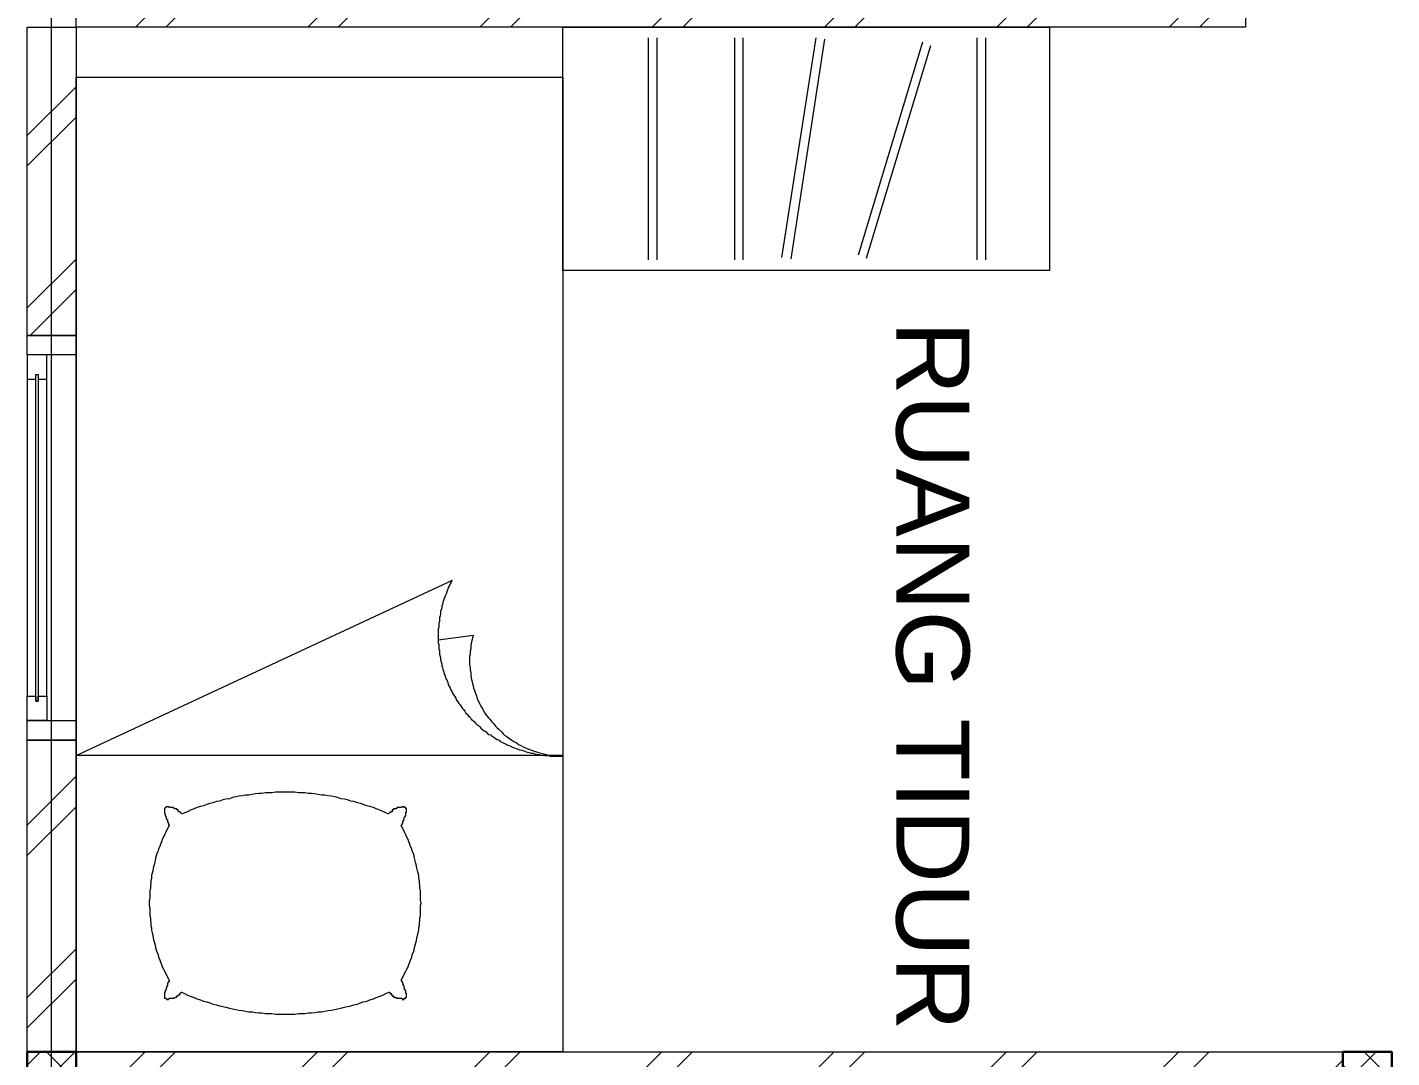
# Model space of a CAD drawing. Header units: millimetres. Extents: x -10 to 1564, y -8 to 383.
# Drawn here: x 62.7 to 68.3, y 4.47 to 8.7 of the extents above; entities that cross this region are included whole.
import ezdxf

# ---------------------------------------------------------------- set-up
doc = ezdxf.new("R2010")
doc.units = ezdxf.units.MM
doc.header["$MEASUREMENT"] = 0
doc.layers.get('0').update_dxf_attribs({"lineweight": 5})
for name, color, linetype, lineweight in [('ars', 11, 'Continuous', 0), ('FUR', 141, 'Continuous', 15), ('KOL', 1, 'Continuous', 30), ('KOLOM', 4, 'Continuous', 9), ('KUSEN', 6, 'Continuous', 15), ('not', 7, 'Continuous', 20), ('tem', 5, 'Continuous', 20)]:
    doc.layers.add(name, color=color, linetype=linetype, lineweight=lineweight)
doc.layers.add('AS', color=1, linetype='Continuous', lineweight=5, plot=False)
doc.styles.get("Standard").update_dxf_attribs({"font": 'arial.ttf'})
pattern_1 = [(45, (0, 0), (-0.3535534, 0.3535534), []), (45, (0.125, 0), (-0.3535534, 0.3535534), [])]

# ---------------------------------------------------------------- blocks, each defined once
blk = doc.blocks.new('T. J2')
for p, q in [((0.2877, 0.1), (0.2877, 0.0825)), ((0.2877, 0.0775), (0.2877, 0.06))]:
    blk.add_line(p, q)
at = {"layer": 'KUSEN'}
blk.add_line((-0.4123, 0), (0.3377, 0), dxfattribs=at)
for points in [[(-0.4523, 0), (-0.4123, 0), (-0.4123, 0.1), (-0.4523, 0.1)], [(0.3377, 0), (0.3777, 0), (0.3777, 0.1), (0.3377, 0.1)], [(0.3377, 0), (0.3777, 0), (0.3777, 0.1), (0.3377, 0.1)]]:
    blk.add_lwpolyline(points, close=True, dxfattribs=at)
for points in [[(-0.3623, 0.0775), (-0.3623, 0.06), (-0.4123, 0.06), (-0.4123, 0.1), (-0.3623, 0.1), (-0.3623, 0.0825), (-0.3723, 0.0825), (-0.3723, 0.0775), (-0.3623, 0.0775)], [(-0.3623, 0.1), (0.2877, 0.1)], [(0.2877, 0.0775), (0.2877, 0.06), (0.3377, 0.06), (0.3377, 0.1), (0.2877, 0.1), (0.2877, 0.0825), (0.2977, 0.0825), (0.2977, 0.0775), (0.2877, 0.0775)], [(0.2877, 0.06), (-0.3623, 0.06)]]:
    blk.add_lwpolyline(points, dxfattribs=at)
at = {"layer": 'KUSEN', "color": 141}
blk.add_lwpolyline([(-0.3723, 0.0775), (0.2977, 0.0775), (0.2977, 0.0825), (-0.3723, 0.0825)], close=True, dxfattribs=at)
blk = doc.blocks.new('K 10.10')
at = {"layer": 'ars'}
h = blk.add_hatch(dxfattribs=at)
h.set_pattern_fill('_USER', color=256, scale=0.05, angle=45, double=1, pattern_type=0)
h.set_pattern_definition([(45, (1560.78834, 1375.80689), (-0.03535534, 0.03535534), []), (135, (1560.78834, 1375.80689), (-0.03535534, -0.03535534), [])])
h.paths.add_polyline_path([(1560.5383, 1380.4069), (1560.6383, 1380.4069), (1560.6383, 1380.5069), (1560.5383, 1380.5069)])
at = {"layer": 'KOL'}
blk.add_lwpolyline([(1560.5383, 1380.4069), (1560.6383, 1380.4069), (1560.6383, 1380.5069), (1560.5383, 1380.5069)], close=True, dxfattribs=at)

msp = doc.modelspace()

# ---------------------------------------------------------------- hatches: boundary and pattern name
at = {"layer": 'ars'}
h = msp.add_hatch(dxfattribs=at)
h.set_pattern_fill('TEMBOK', color=256, scale=0.5, style=0, double=1)
h.set_pattern_definition(pattern_1)
h.paths.add_polyline_path([(67.7025, 8.699), (62.9025, 8.699), (62.9025, 8.899), (67.7025, 8.899)])
h = msp.add_hatch(dxfattribs=at)
h.set_pattern_fill('TEMBOK', color=256, scale=0.5, style=0, double=1)
h.set_pattern_definition(pattern_1)
h.paths.add_polyline_path([(62.9025, 8.699), (62.9025, 7.4352), (62.7025, 7.4352), (62.7025, 8.699)])
h = msp.add_hatch(dxfattribs=at)
h.set_pattern_fill('TEMBOK', color=256, scale=0.5, style=0, double=1)
h.set_pattern_definition(pattern_1)
h.paths.add_polyline_path([(62.9025, 5.7752), (62.9025, 4.4963), (62.7025, 4.4963), (62.7025, 5.7752)])
h = msp.add_hatch(dxfattribs=at)
h.set_pattern_fill('TEMBOK', color=256, scale=0.5, style=0, double=1)
h.set_pattern_definition(pattern_1)
h.paths.add_polyline_path([(68.1025, 4.4963), (68.1025, 4.2963), (62.9025, 4.2963), (62.9025, 4.4963)])

# ---------------------------------------------------------------- linework, layer by layer
msp.add_lwpolyline([(62.9025, 4.4963), (62.9025, 8.4939)])
at = {"layer": 'AS'}
msp.add_line((62.8025, -0.601), (62.8025, 11.799), dxfattribs=at)
at = {"layer": 'FUR'}
for p, q in [((64.9001, 8.699), (66.8977, 8.699)), ((64.9001, 7.7015), (64.9001, 8.699)), ((66.8977, 8.699), (66.8977, 7.7015)), ((65.2875, 7.745), (65.2875, 8.6554)), ((65.6047, 8.6554), (65.6047, 7.745)), ((65.641, 7.745), (65.641, 8.6554)), ((65.9388, 8.6554), (65.7984, 7.7547)), ((65.8371, 7.7499), (65.9752, 8.6506)), ((66.3771, 8.6385), (66.1132, 7.7644)), ((66.5999, 8.6554), (66.5999, 7.745)), ((66.6362, 7.745), (66.6362, 8.6554)), ((66.1471, 7.7523), (66.411, 8.624))]:
    msp.add_line(p, q, dxfattribs=at)
for points in [[(65.2512, 8.6554), (65.2512, 7.745)], [(66.8977, 7.7015), (64.9001, 7.7015)], [(62.9025, 5.7118), (64.4473, 6.431)], [(64.4449, 6.431), (64.4425, 6.4237), (64.4376, 6.4164), (64.4352, 6.4092), (64.4304, 6.4019), (64.4279, 6.3946), (64.4255, 6.3874), (64.4231, 6.3777), (64.4183, 6.3704), (64.4158, 6.3632), (64.4134, 6.3559), (64.411, 6.3486), (64.4086, 6.3414), (64.4061, 6.3317), (64.4037, 6.3244), (64.4037, 6.3172), (64.4013, 6.3099), (64.3989, 6.3026), (64.3989, 6.2929), (64.3965, 6.2857), (64.394, 6.2784), (64.394, 6.2711), (64.394, 6.2615), (64.3916, 6.2542), (64.3916, 6.2469), (64.3916, 6.2373), (64.3892, 6.23), (64.3892, 6.2227), (64.3892, 6.2155), (64.3892, 6.2058), (64.3892, 6.1985), (64.3892, 6.1912), (64.3892, 6.1816), (64.3892, 6.1743), (64.3916, 6.167), (64.3916, 6.1598), (64.3916, 6.1501), (64.394, 6.1428), (64.394, 6.1356), (64.394, 6.1283), (64.3965, 6.1186), (64.3989, 6.1113), (64.3989, 6.1041), (64.4013, 6.0968), (64.4037, 6.0871), (64.4037, 6.0799), (64.4061, 6.0726), (64.4086, 6.0653), (64.411, 6.0581), (64.4134, 6.0484), (64.4158, 6.0411), (64.4183, 6.0339), (64.4207, 6.0266), (64.4255, 6.0193), (64.4279, 6.0121), (64.4304, 6.0048), (64.4328, 5.9975), (64.4376, 5.9903), (64.44, 5.983), (64.4449, 5.9757), (64.4473, 5.9685), (64.4522, 5.9612), (64.457, 5.954), (64.4618, 5.9467), (64.4643, 5.9394), (64.4691, 5.9322), (64.4739, 5.9249), (64.4788, 5.9201), (64.4836, 5.9128), (64.4885, 5.9055), (64.4933, 5.9007), (64.4982, 5.8934), (64.503, 5.8862), (64.5078, 5.8813), (64.5127, 5.8741), (64.52, 5.8692), (64.5248, 5.8619), (64.5296, 5.8571), (64.5369, 5.8523), (64.5417, 5.845), (64.5466, 5.8402), (64.5538, 5.8353), (64.5587, 5.8305), (64.566, 5.8232), (64.5708, 5.8184), (64.5781, 5.8135), (64.5853, 5.8087), (64.5902, 5.8038), (64.5974, 5.799), (64.6047, 5.7966), (64.6095, 5.7917), (64.6168, 5.7869), (64.6241, 5.782), (64.6313, 5.7772), (64.6386, 5.7748), (64.6434, 5.7699), (64.6507, 5.7675), (64.658, 5.7627), (64.6652, 5.7603), (64.6725, 5.7554), (64.6798, 5.753), (64.687, 5.7506), (64.6943, 5.7457), (64.7015, 5.7433), (64.7088, 5.7409), (64.7161, 5.7385), (64.7233, 5.736), (64.733, 5.7336), (64.7403, 5.7312), (64.7476, 5.7288), (64.7548, 5.7264), (64.7621, 5.7239), (64.7718, 5.7215), (64.779, 5.7215), (64.7863, 5.7191), (64.7936, 5.7167), (64.8032, 5.7167), (64.8105, 5.7142), (64.8178, 5.7142), (64.825, 5.7118), (64.8347, 5.7118), (64.842, 5.7118), (64.8492, 5.7094), (64.8589, 5.7094), (64.8662, 5.7094), (64.8759, 5.7094), (64.8831, 5.7094), (64.8904, 5.7094), (64.9001, 5.7094)], [(64.3892, 6.1864), (64.5345, 6.2058)], [(64.5321, 6.2058), (64.5296, 6.1937), (64.5272, 6.184), (64.5248, 6.1719), (64.5224, 6.1622), (64.5224, 6.1501), (64.52, 6.1404), (64.52, 6.1283), (64.5175, 6.1186), (64.5175, 6.1065), (64.5175, 6.0944), (64.5175, 6.0847), (64.52, 6.0726), (64.52, 6.0629), (64.5224, 6.0508), (64.5224, 6.0411), (64.5248, 6.029), (64.5272, 6.0193), (64.5296, 6.0072), (64.5321, 5.9975), (64.5345, 5.9879), (64.5393, 5.9757), (64.5417, 5.9661), (64.5466, 5.9564), (64.549, 5.9443), (64.5538, 5.9346), (64.5587, 5.9249), (64.5635, 5.9152), (64.5708, 5.9055), (64.5756, 5.8958), (64.5805, 5.8862), (64.5877, 5.8765), (64.595, 5.8668), (64.6023, 5.8595), (64.6095, 5.8498), (64.6168, 5.8426), (64.6241, 5.8329), (64.6313, 5.8256), (64.6386, 5.8184), (64.6483, 5.8087), (64.6555, 5.8014), (64.6628, 5.7942), (64.6725, 5.7893), (64.6822, 5.782), (64.6919, 5.7748), (64.6991, 5.7699), (64.7088, 5.7651), (64.7185, 5.7578), (64.7282, 5.753), (64.7379, 5.7481), (64.7476, 5.7433), (64.7597, 5.7385), (64.7693, 5.736), (64.779, 5.7312), (64.7887, 5.7288), (64.8008, 5.7239), (64.8105, 5.7215), (64.8226, 5.7191), (64.8323, 5.7167), (64.8444, 5.7142), (64.8541, 5.7142), (64.8662, 5.7118), (64.8759, 5.7118), (64.888, 5.7094), (64.9001, 5.7094)], [(64.9001, 5.7118), (62.9025, 5.7118)], [(64.1858, 5.4721), (64.1737, 5.477), (64.1592, 5.4842), (64.1471, 5.4891), (64.135, 5.4939), (64.1229, 5.4988), (64.1083, 5.5036), (64.0962, 5.506), (64.0817, 5.5109), (64.0696, 5.5157), (64.0575, 5.5181), (64.043, 5.523), (64.0308, 5.5254), (64.0163, 5.5302), (64.0042, 5.5327), (63.9897, 5.5351), (63.9776, 5.5399), (63.9631, 5.5423), (63.9509, 5.5448), (63.9364, 5.5472), (63.9243, 5.5496), (63.9098, 5.5496), (63.8953, 5.552), (63.8831, 5.5544), (63.8686, 5.5569), (63.8565, 5.5569), (63.842, 5.5593), (63.8275, 5.5593), (63.8154, 5.5593), (63.8008, 5.5617), (63.7887, 5.5617), (63.7742, 5.5617), (63.7597, 5.5617), (63.7476, 5.5617), (63.733, 5.5617), (63.7209, 5.5617), (63.7064, 5.5593), (63.6919, 5.5593), (63.6798, 5.5593), (63.6652, 5.5569), (63.6531, 5.5569), (63.6386, 5.5544), (63.6241, 5.552), (63.612, 5.5496), (63.5974, 5.5496), (63.5853, 5.5472), (63.5708, 5.5448), (63.5587, 5.5423), (63.5442, 5.5399), (63.5321, 5.5351), (63.5175, 5.5327), (63.5054, 5.5302), (63.4909, 5.5254), (63.4788, 5.523), (63.4643, 5.5181), (63.4522, 5.5157), (63.44, 5.5109), (63.4255, 5.506), (63.4134, 5.5036), (63.3989, 5.4988), (63.3868, 5.4939), (63.3747, 5.4891), (63.3601, 5.4818), (63.348, 5.477), (63.3359, 5.4721)], [(63.3335, 5.4745), (63.3335, 5.477), (63.3335, 5.477), (63.3335, 5.477), (63.3311, 5.477), (63.3311, 5.4794), (63.3287, 5.4794), (63.3287, 5.4818), (63.3238, 5.4818), (63.3238, 5.4842), (63.3214, 5.4842), (63.3214, 5.4891), (63.3166, 5.4891), (63.3166, 5.4939), (63.3093, 5.4939), (63.3093, 5.4939), (63.3069, 5.4939), (63.3069, 5.4963), (63.302, 5.4963), (63.302, 5.4988), (63.2851, 5.4988), (63.2851, 5.5012), (63.2827, 5.5012), (63.2827, 5.5012), (63.2754, 5.5012), (63.2754, 5.5012), (63.273, 5.5012), (63.273, 5.4988), (63.2681, 5.4988), (63.2681, 5.4963), (63.2657, 5.4963), (63.2657, 5.4939), (63.2657, 5.4939), (63.2657, 5.4794), (63.2657, 5.4794), (63.2657, 5.4745), (63.2681, 5.4745), (63.2681, 5.4649), (63.2706, 5.4649), (63.2706, 5.46), (63.273, 5.46), (63.273, 5.4576), (63.273, 5.4576), (63.273, 5.4527), (63.2754, 5.4527), (63.2754, 5.4479), (63.2778, 5.4479), (63.2778, 5.4431), (63.2778, 5.4431), (63.2778, 5.4382), (63.2802, 5.4382), (63.2802, 5.4334), (63.2827, 5.4334), (63.2827, 5.4285), (63.2851, 5.4285), (63.2851, 5.4261), (63.2851, 5.4261)], [(64.2367, 5.4261), (64.2391, 5.4261), (64.2391, 5.4285), (64.2415, 5.4285), (64.2415, 5.4334), (64.2439, 5.4334), (64.2439, 5.4382), (64.2439, 5.4382), (64.2439, 5.4431), (64.2463, 5.4431), (64.2463, 5.4479), (64.2488, 5.4479), (64.2488, 5.4527), (64.2488, 5.4527), (64.2488, 5.4576), (64.2512, 5.4576), (64.2512, 5.46), (64.2536, 5.46), (64.2536, 5.4649), (64.256, 5.4649), (64.256, 5.4745), (64.256, 5.4745), (64.256, 5.4794), (64.2585, 5.4794), (64.2585, 5.4939), (64.256, 5.4939), (64.256, 5.4963), (64.256, 5.4963), (64.256, 5.4988), (64.2488, 5.4988), (64.2488, 5.5012), (64.2488, 5.5012), (64.2488, 5.5012), (64.2415, 5.5012), (64.2415, 5.5012), (64.2391, 5.5012), (64.2391, 5.4988), (64.2197, 5.4988), (64.2197, 5.4963), (64.2173, 5.4963), (64.2173, 5.4939), (64.2124, 5.4939), (64.2124, 5.4939), (64.2052, 5.4939), (64.2052, 5.4891), (64.2003, 5.4891), (64.2003, 5.4842), (64.2003, 5.4842), (64.2003, 5.4818), (64.1955, 5.4818), (64.1955, 5.4794), (64.1907, 5.4794), (64.1907, 5.477), (64.1907, 5.477), (64.1882, 5.477), (64.1882, 5.4745), (64.1882, 5.4745)], [(63.3359, 5.4745), (63.3335, 5.4745)], [(63.2851, 5.4261), (63.2802, 5.4164), (63.2754, 5.4067), (63.2706, 5.3971), (63.2657, 5.3874), (63.2609, 5.3777), (63.256, 5.368), (63.2536, 5.3583), (63.2488, 5.3486), (63.2463, 5.3389), (63.2415, 5.3293), (63.2391, 5.3196), (63.2342, 5.3099), (63.2318, 5.3002), (63.2294, 5.2905), (63.227, 5.2808), (63.2246, 5.2687), (63.2221, 5.259), (63.2197, 5.2494), (63.2173, 5.2397), (63.2149, 5.23), (63.2124, 5.2203), (63.2124, 5.2082), (63.21, 5.1985), (63.21, 5.1888), (63.2076, 5.1791), (63.2076, 5.1695), (63.2052, 5.1573), (63.2052, 5.1477), (63.2052, 5.138), (63.2052, 5.1283), (63.2028, 5.1162), (63.2028, 5.1065), (63.2028, 5.0968), (63.2052, 5.0871), (63.2052, 5.0774), (63.2052, 5.0653), (63.2052, 5.0557), (63.2076, 5.046), (63.2076, 5.0363), (63.21, 5.0242), (63.21, 5.0145), (63.2124, 5.0048), (63.2124, 4.9951), (63.2149, 4.9854), (63.2173, 4.9757), (63.2197, 4.9636), (63.2221, 4.954), (63.2246, 4.9443), (63.227, 4.9346), (63.2294, 4.9249), (63.2318, 4.9152), (63.2342, 4.9055), (63.2391, 4.8958), (63.2415, 4.8837), (63.2463, 4.8741), (63.2488, 4.8644), (63.2536, 4.8547), (63.256, 4.845), (63.2609, 4.8353), (63.2657, 4.8281), (63.2706, 4.8184), (63.2754, 4.8087), (63.2802, 4.799), (63.2851, 4.7893)], [(64.2367, 4.7893), (64.2415, 4.799), (64.2463, 4.8087), (64.2512, 4.8184), (64.256, 4.8281), (64.2609, 4.8353), (64.2657, 4.845), (64.2681, 4.8547), (64.273, 4.8644), (64.2754, 4.8741), (64.2802, 4.8837), (64.2827, 4.8958), (64.2875, 4.9055), (64.2899, 4.9152), (64.2923, 4.9249), (64.2948, 4.9346), (64.2972, 4.9443), (64.2996, 4.954), (64.302, 4.9636), (64.3045, 4.9757), (64.3069, 4.9854), (64.3093, 4.9951), (64.3093, 5.0048), (64.3117, 5.0145), (64.3117, 5.0242), (64.3141, 5.0363), (64.3141, 5.046), (64.3166, 5.0557), (64.3166, 5.0653), (64.3166, 5.0774), (64.3166, 5.0871), (64.3166, 5.0968), (64.319, 5.1065), (64.3166, 5.1186), (64.3166, 5.1283), (64.3166, 5.138), (64.3166, 5.1477), (64.3166, 5.1573), (64.3141, 5.1695), (64.3141, 5.1791), (64.3117, 5.1888), (64.3117, 5.1985), (64.3093, 5.2082), (64.3093, 5.2203), (64.3069, 5.23), (64.3045, 5.2397), (64.302, 5.2494), (64.2996, 5.259), (64.2972, 5.2687), (64.2948, 5.2808), (64.2923, 5.2905), (64.2899, 5.3002), (64.2875, 5.3099), (64.2827, 5.3196), (64.2802, 5.3293), (64.2754, 5.3389), (64.273, 5.3486), (64.2681, 5.3583), (64.2657, 5.368), (64.2609, 5.3777), (64.256, 5.3874), (64.2512, 5.3971), (64.2463, 5.4067), (64.2415, 5.4164), (64.2367, 5.4261)], [(63.2851, 4.7893), (63.2851, 4.7893), (63.2851, 4.7845), (63.2827, 4.7845), (63.2827, 4.782), (63.2802, 4.782), (63.2802, 4.7796), (63.2778, 4.7796), (63.2778, 4.7724), (63.2778, 4.7724), (63.2778, 4.7675), (63.2754, 4.7675), (63.2754, 4.7603), (63.273, 4.7603), (63.273, 4.7578), (63.273, 4.7578), (63.273, 4.753), (63.2706, 4.753), (63.2706, 4.7481), (63.2681, 4.7481), (63.2681, 4.7409), (63.2657, 4.7409), (63.2657, 4.736), (63.2657, 4.736), (63.2657, 4.7215), (63.2657, 4.7215), (63.2657, 4.7167), (63.2681, 4.7167), (63.2681, 4.7167), (63.273, 4.7167), (63.273, 4.7142), (63.2754, 4.7142), (63.2754, 4.7118), (63.2827, 4.7118), (63.2827, 4.7142), (63.2851, 4.7142), (63.2851, 4.7167), (63.302, 4.7167), (63.302, 4.7167), (63.3069, 4.7167), (63.3069, 4.7191), (63.3093, 4.7191), (63.3093, 4.7215), (63.3166, 4.7215), (63.3166, 4.7264), (63.3214, 4.7264), (63.3214, 4.7288), (63.3238, 4.7288), (63.3238, 4.7312), (63.3287, 4.7312), (63.3287, 4.736), (63.3311, 4.736), (63.3311, 4.7385), (63.3335, 4.7385), (63.3335, 4.7409), (63.3335, 4.7409), (63.3335, 4.7409), (63.3359, 4.7409)], [(64.1882, 4.7409), (64.1882, 4.7409), (64.1882, 4.7409), (64.1907, 4.7409), (64.1907, 4.7385), (64.1907, 4.736), (64.1955, 4.736), (64.1955, 4.7312), (64.2003, 4.7312), (64.2003, 4.7288), (64.2003, 4.7288), (64.2003, 4.7264), (64.2052, 4.7264), (64.2052, 4.7215), (64.2124, 4.7215), (64.2124, 4.7191), (64.2173, 4.7191), (64.2173, 4.7167), (64.2197, 4.7167), (64.2197, 4.7167), (64.2391, 4.7167), (64.2391, 4.7142), (64.2415, 4.7142), (64.2415, 4.7118), (64.2488, 4.7118), (64.2488, 4.7142), (64.2488, 4.7142), (64.2488, 4.7167), (64.256, 4.7167), (64.256, 4.7167), (64.256, 4.7167), (64.256, 4.7215), (64.2585, 4.7215), (64.2585, 4.736), (64.256, 4.736), (64.256, 4.7409), (64.256, 4.7409), (64.256, 4.7481), (64.2536, 4.7481), (64.2536, 4.753), (64.2512, 4.753), (64.2512, 4.7578), (64.2488, 4.7578), (64.2488, 4.7603), (64.2488, 4.7603), (64.2488, 4.7675), (64.2463, 4.7675), (64.2463, 4.7724), (64.2439, 4.7724), (64.2439, 4.7796), (64.2439, 4.7796), (64.2439, 4.782), (64.2415, 4.782), (64.2415, 4.7845), (64.2391, 4.7845), (64.2391, 4.7893), (64.2367, 4.7893)], [(63.3359, 4.7409), (63.348, 4.736), (63.3601, 4.7288), (63.3747, 4.7239), (63.3868, 4.7191), (63.3989, 4.7142), (63.4134, 4.7094), (63.4255, 4.7046), (63.44, 4.7021), (63.4522, 4.6973), (63.4643, 4.6925), (63.4788, 4.69), (63.4909, 4.6852), (63.5054, 4.6828), (63.5175, 4.6804), (63.5321, 4.6755), (63.5442, 4.6731), (63.5587, 4.6707), (63.5708, 4.6682), (63.5853, 4.6658), (63.5974, 4.6634), (63.612, 4.661), (63.6265, 4.661), (63.6386, 4.6586), (63.6531, 4.6561), (63.6652, 4.6561), (63.6798, 4.6537), (63.6919, 4.6537), (63.7064, 4.6537), (63.7209, 4.6513), (63.733, 4.6513), (63.7476, 4.6513), (63.7597, 4.6513), (63.7742, 4.6513), (63.7887, 4.6513), (63.8008, 4.6513), (63.8154, 4.6537), (63.8275, 4.6537), (63.842, 4.6537), (63.8565, 4.6561), (63.8686, 4.6561), (63.8831, 4.6586), (63.8953, 4.661), (63.9098, 4.661), (63.9243, 4.6634), (63.9364, 4.6658), (63.9509, 4.6682), (63.9631, 4.6707), (63.9776, 4.6731), (63.9897, 4.6755), (64.0042, 4.6804), (64.0163, 4.6828), (64.0308, 4.6852), (64.043, 4.69), (64.0575, 4.6925), (64.0696, 4.6973), (64.0817, 4.7021), (64.0962, 4.7046), (64.1083, 4.7094), (64.1229, 4.7142), (64.135, 4.7191), (64.1471, 4.7239), (64.1616, 4.7288), (64.1737, 4.736), (64.1858, 4.7409)]]:
    msp.add_lwpolyline(points, dxfattribs=at)
msp.add_lwpolyline([(64.9001, 4.4963), (62.9025, 4.4963), (62.9025, 8.4939), (64.9001, 8.4939)], close=True, dxfattribs=at)
at = {"layer": 'tem'}
for points in [[(67.7025, 8.699), (62.9025, 8.699), (62.9025, 8.899), (67.7025, 8.899)], [(62.9025, 8.699), (62.9025, 7.4352), (62.7025, 7.4352), (62.7025, 8.699)], [(62.9025, 5.7752), (62.9025, 4.4963), (62.7025, 4.4963), (62.7025, 5.7752)]]:
    msp.add_lwpolyline(points, close=True, dxfattribs=at)
at = {"layer": 'tem', "ltscale": 2}
msp.add_lwpolyline([(68.1025, 4.4963), (68.1025, 4.2963), (62.9025, 4.2963), (62.9025, 4.4963)], close=True, dxfattribs=at)

# ---------------------------------------------------------------- block references
at = {"layer": 'KOLOM', "extrusion": (0, 0, -1), "yscale": 2, "zscale": -2}
for p, xscale, rotation in [((2698.1113, -3116.7803), 2, 90.00000000000001), ((2692.7113, 3125.5731), -2, 89.99999999999993)]:
    msp.add_blockref('K 10.10', p, dxfattribs=dict(at, xscale=xscale, rotation=rotation))
at = {"layer": 'KUSEN', "xscale": -2, "yscale": 2, "zscale": 2, "rotation": 90}
msp.add_blockref('T. J2', (62.9025, 6.5306), dxfattribs=at)

# ---------------------------------------------------------------- texts
at = {"layer": 'not', "insert": (66.5694, 7.6103), "char_height": 0.3, "attachment_point": 1, "rotation": 270}
msp.add_mtext_dynamic_manual_height_columns('\\pi0.11608;RUANG TIDUR', width=3.104258, gutter_width=1, heights=[0], dxfattribs=at)

doc.saveas('drawing.dxf')
